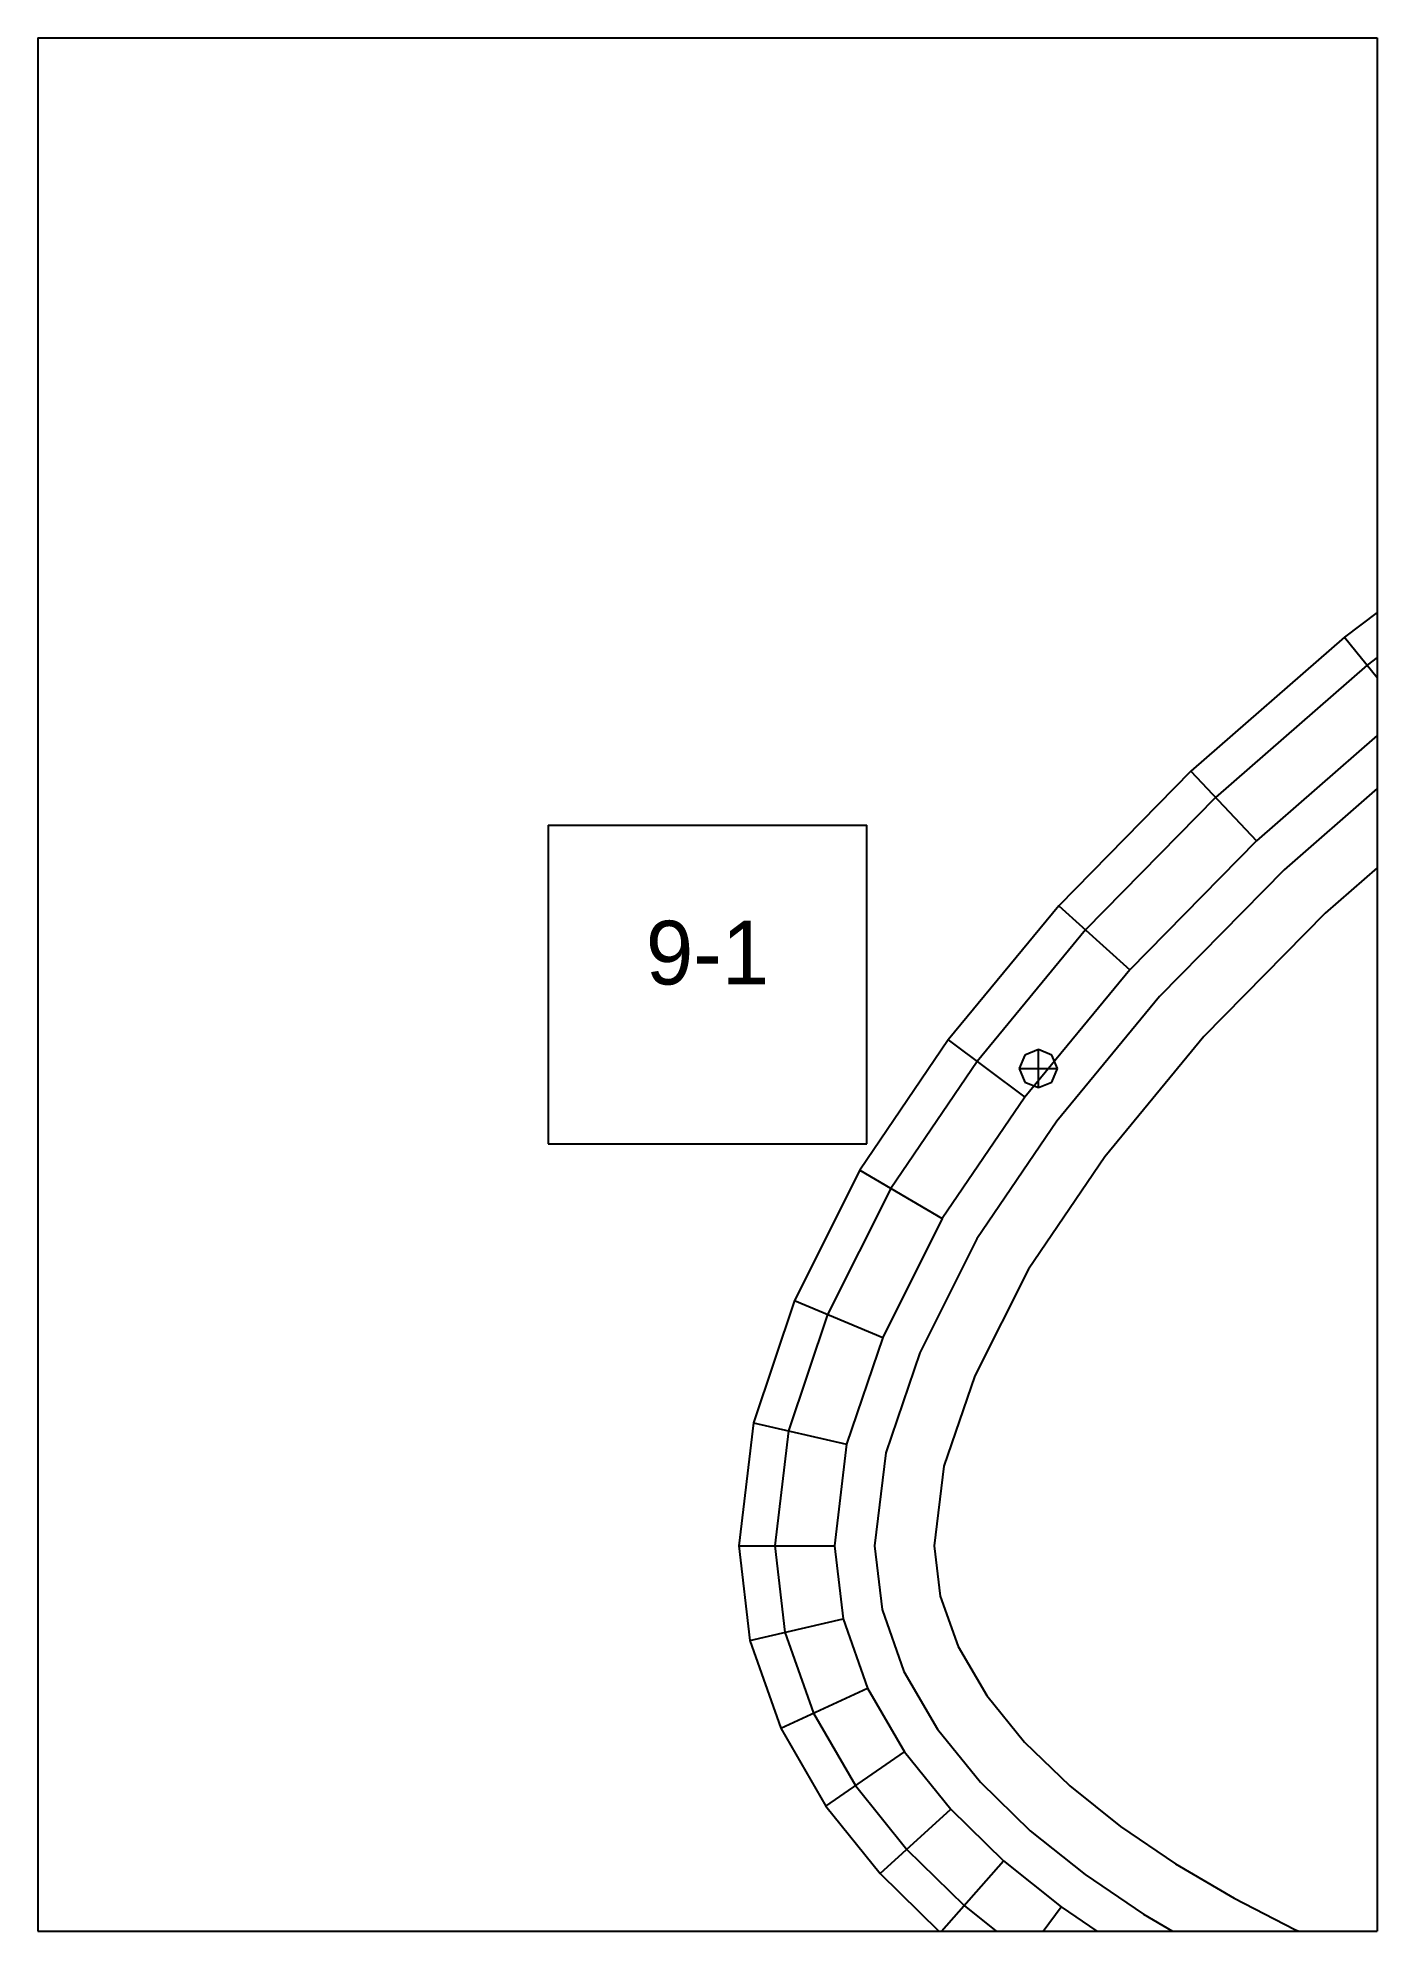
# Paper-space layout 'Plan 9-1' of a CAD drawing. Header units: metres, sheet in millimetres. Extents: x 0 to 210, y 0 to 297.
# The model-space entities are those that its viewports show. They can reach past a viewport. Long polylines and large blocks are cut down to what shows.
import ezdxf
from ezdxf.enums import TextEntityAlignment as Align

# ---------------------------------------------------------------- set-up
doc = ezdxf.new("R2010")
doc.units = ezdxf.units.M
for name, color, linetype in [('default', 7, 'Continuous'), ('TEXTLAYER', 7, 'Continuous'), ('VIEWPORTS', 7, 'Continuous')]:
    doc.layers.add(name, color=color, linetype=linetype)

msp = doc.modelspace()

# ---------------------------------------------------------------- linework, layer by layer
at = {"color": 9}
for p, q in [((0, -2079), (0, -2376)), ((210, -2079), (210, -2376)), ((210, -2079), (210, -2376)), ((0, -2376), (210, -2376)), ((0, -2376), (210, -2376)), ((0, -2376), (0, -2673)), ((210, -2376), (420, -2376)), ((210, -2376), (210, -2673)), ((210, -2376), (420, -2376)), ((210, -2376), (210, -2673)), ((80, -2499.5), (130, -2499.5)), ((80, -2499.5), (80, -2549.5)), ((130, -2549.5), (130, -2499.5)), ((80, -2549.5), (130, -2549.5)), ((0, -2673), (210, -2673)), ((0, -2673), (210, -2673)), ((0, -2673), (0, -2970)), ((210, -2673), (420, -2673)), ((210, -2673), (210, -2970)), ((210, -2673), (420, -2673)), ((210, -2673), (210, -2970))]:
    msp.add_line(p, q, dxfattribs=at)
at = {"layer": 'default', "color": 7, "linetype": 'Continuous'}
for p, q in [((232.2, -2449.38), (204.86, -2470)), ((235.44, -2454.01), (208.43, -2474.38)), ((204.86, -2470), (180.8, -2491.03)), ((204.86, -2470), (214.32, -2481.64)), ((208.43, -2474.38), (184.68, -2495.14)), ((214.32, -2481.64), (191.1, -2501.94)), ((214.32, -2481.64), (191.1, -2501.94)), ((218.29, -2486.53), (195.42, -2506.52)), ((180.8, -2491.03), (160.07, -2512.15)), ((180.8, -2491.03), (191.1, -2501.94)), ((224.19, -2493.79), (201.84, -2513.32)), ((184.68, -2495.14), (164.27, -2515.93)), ((191.1, -2501.94), (171.22, -2522.18)), ((191.1, -2501.94), (171.22, -2522.18)), ((195.42, -2506.52), (175.9, -2526.4)), ((160.07, -2512.15), (142.75, -2533.17)), ((160.07, -2512.15), (171.22, -2522.18)), ((201.84, -2513.32), (182.85, -2532.65)), ((164.27, -2515.93), (147.27, -2536.56)), ((171.22, -2522.18), (154.76, -2542.16)), ((171.22, -2522.18), (154.76, -2542.16)), ((175.9, -2526.4), (159.8, -2545.94)), ((142.75, -2533.17), (128.87, -2553.64)), ((142.75, -2533.17), (154.76, -2542.16)), ((182.85, -2532.65), (167.28, -2551.54)), ((154.77, -2535.56), (153.89, -2537.68)), ((156.89, -2534.68), (154.77, -2535.56)), ((159.01, -2535.56), (156.89, -2534.68)), ((156.89, -2540.68), (156.89, -2534.68)), ((159.89, -2537.68), (159.01, -2535.56)), ((147.27, -2536.56), (133.74, -2556.5)), ((153.89, -2537.68), (159.89, -2537.68)), ((153.89, -2537.68), (154.77, -2539.8)), ((159.01, -2539.8), (159.89, -2537.68)), ((154.76, -2542.16), (141.81, -2561.23)), ((154.76, -2542.16), (141.81, -2561.23)), ((154.77, -2539.8), (156.89, -2540.68)), ((156.89, -2540.68), (159.01, -2539.8)), ((159.8, -2545.94), (147.24, -2564.42)), ((128.87, -2553.64), (118.63, -2574.08)), ((128.87, -2553.64), (141.81, -2561.23)), ((167.28, -2551.54), (155.31, -2569.15)), ((133.74, -2556.5), (123.84, -2576.26)), ((141.81, -2561.23), (132.47, -2579.85)), ((141.81, -2561.23), (132.47, -2579.85)), ((147.24, -2564.42), (138.28, -2582.28)), ((155.31, -2569.15), (146.91, -2585.88)), ((118.63, -2574.08), (112.19, -2593.28)), ((118.63, -2574.08), (132.47, -2579.85)), ((123.84, -2576.26), (117.7, -2594.52)), ((132.47, -2579.85), (126.82, -2596.59)), ((132.47, -2579.85), (126.82, -2596.59)), ((138.28, -2582.28), (132.96, -2597.98)), ((146.91, -2585.88), (142.08, -2600.04)), ((112.19, -2593.28), (109.9, -2612.54)), ((112.19, -2593.28), (126.82, -2596.59)), ((117.7, -2594.52), (115.55, -2612.54)), ((126.82, -2596.59), (124.9, -2612.54)), ((126.82, -2596.59), (124.9, -2612.54)), ((132.96, -2597.98), (131.2, -2612.54)), ((142.08, -2600.04), (140.55, -2612.54)), ((109.9, -2612.54), (124.9, -2612.54)), ((109.9, -2612.54), (111.64, -2627.39)), ((115.55, -2612.54), (117.15, -2626.11)), ((124.9, -2612.54), (126.26, -2624)), ((124.9, -2612.54), (126.26, -2624)), ((131.2, -2612.54), (132.39, -2622.57)), ((140.55, -2612.54), (141.5, -2620.46)), ((141.5, -2620.46), (144.3, -2628.33)), ((111.64, -2627.39), (126.26, -2624)), ((126.26, -2624), (130.09, -2634.89)), ((126.26, -2624), (130.09, -2634.89)), ((132.39, -2622.57), (135.81, -2632.25)), ((111.64, -2627.39), (116.48, -2641.18)), ((117.15, -2626.11), (121.6, -2638.81)), ((144.3, -2628.33), (148.8, -2636.02)), ((135.81, -2632.25), (141.09, -2641.32)), ((116.48, -2641.18), (130.09, -2634.89)), ((130.09, -2634.89), (135.9, -2644.89)), ((130.09, -2634.89), (135.9, -2644.89)), ((148.8, -2636.02), (154.73, -2643.36)), ((121.6, -2638.81), (128.19, -2650.18)), ((116.48, -2641.18), (123.54, -2653.38)), ((141.09, -2641.32), (147.81, -2649.65)), ((123.54, -2653.38), (135.9, -2644.89)), ((135.9, -2644.89), (143.15, -2653.89)), ((135.9, -2644.89), (143.15, -2653.89)), ((154.73, -2643.36), (161.8, -2650.23)), ((128.19, -2650.18), (136.24, -2660.18)), ((147.81, -2649.65), (155.61, -2657.24)), ((161.8, -2650.23), (169.76, -2656.6)), ((123.54, -2653.38), (132.06, -2663.98)), ((132.06, -2663.98), (143.15, -2653.89)), ((143.15, -2653.89), (151.44, -2661.96)), ((143.15, -2653.89), (151.44, -2661.96)), ((155.61, -2657.24), (164.21, -2664.12)), ((169.76, -2656.6), (178.39, -2662.46)), ((136.24, -2660.18), (145.24, -2668.96)), ((132.06, -2663.98), (141.5, -2673.2)), ((141.5, -2673.2), (151.44, -2661.96)), ((151.44, -2661.96), (160.46, -2669.19)), ((151.44, -2661.96), (160.46, -2669.19)), ((178.39, -2662.46), (187.57, -2667.83)), ((164.21, -2664.12), (173.39, -2670.36)), ((145.24, -2668.96), (154.91, -2676.71)), ((151.55, -2681.26), (160.46, -2669.19)), ((160.46, -2669.19), (170.03, -2675.69)), ((160.46, -2669.19), (170.03, -2675.69)), ((187.57, -2667.83), (197.1, -2672.72)), ((173.39, -2670.36), (183.07, -2676.03)), ((197.1, -2672.72), (206.99, -2677.18)), ((141.5, -2673.2), (151.55, -2681.26))]:
    msp.add_line(p, q, dxfattribs=at)

# ---------------------------------------------------------------- texts
at = {"layer": 'TEXTLAYER', "color": 1}
msp.add_text('9-1', height=10, dxfattribs=at).set_placement((105, -2524.5), align=Align.CENTER)

psp = doc.layouts.new('Plan 9-1')

# ---------------------------------------------------------------- viewports
at = {"layer": 'VIEWPORTS'}
psp.add_viewport(center=(105, 148.5), size=(210, 297), view_center_point=(105, -2524.5), view_height=297, dxfattribs=at)

doc.saveas('drawing.dxf')
